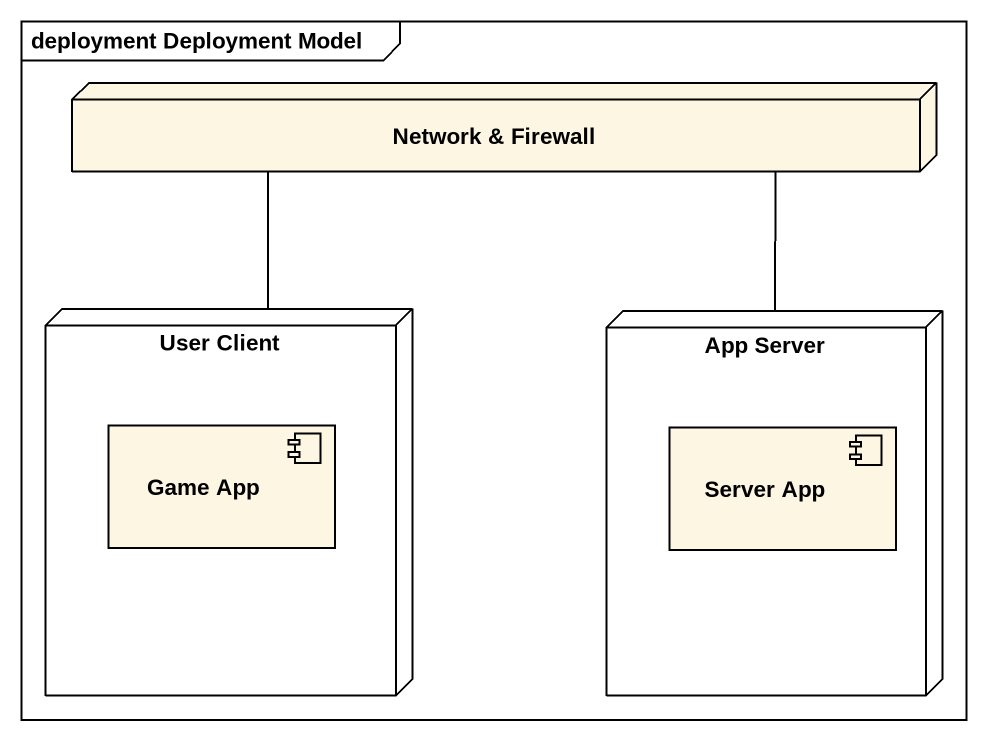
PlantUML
@startuml
mainframe deployment Deployment Model
node "Network & Firewall" as Network_Firewall
node "User Client" as User_Client {
  component "Game App" as Game_App
}
node "App Server" as App_Server {
  component "Server App" as Server_App
}
User_Client -up- Network_Firewall
App_Server -up- Network_Firewall
@enduml
